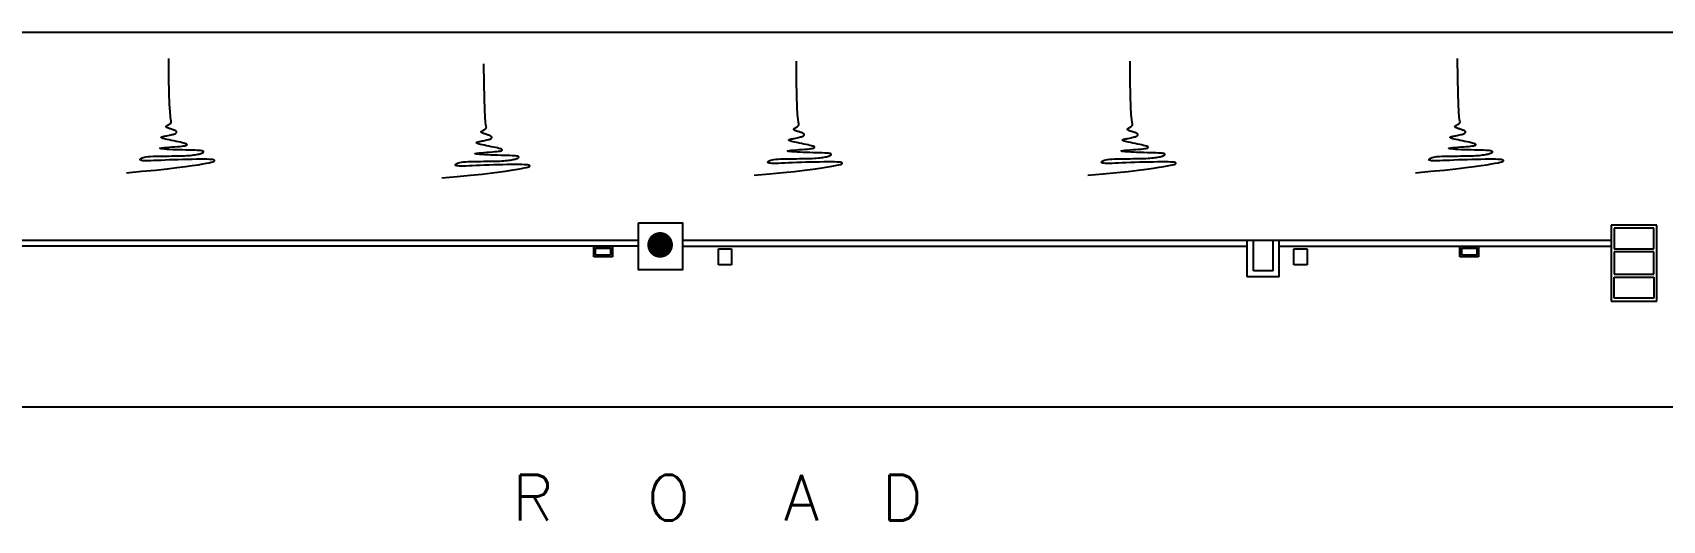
# Model space of a CAD drawing. Header units: inches. Extents: x 2621776591 to 2623670951, y 363331607 to 364354604.
# Drawn here: x 2623003189 to 2623110453, y 363510018 to 363542132 of the extents above; entities that cross this region are included whole.
import ezdxf

# ---------------------------------------------------------------- set-up
doc = ezdxf.new("R2010")
doc.units = ezdxf.units.IN
doc.header["$MEASUREMENT"] = 0
for name, color, linetype in [('BLDG', 3, 'Continuous'), ('BOLLARD', 1, 'Continuous'), ('BREAKWATER', 2, 'Continuous'), ('DIM', 8, 'Continuous'), ('ISLAND', 7, 'Continuous'), ('NEW WASHDOWN', 8, 'Continuous'), ('PLAN', 2, 'Continuous'), ('TEXT2', 1, 'Continuous')]:
    doc.layers.add(name, color=color, linetype=linetype)
doc.styles.add('ROMANS', font='romans')

# ---------------------------------------------------------------- blocks, each defined once
blk = doc.blocks.new('BOLLARD2')
at = {"layer": 'BOLLARD', "const_width": 0.84375}
blk.add_lwpolyline([(-0.421875, 0, 1), (0.421875, 0, 1)], format="xyb", close=True, dxfattribs=at)
blk = doc.blocks.new('A$C6b66f7a2')
at = {"layer": 'BOLLARD', "ltscale": 200}
blk.add_lwpolyline([(2623043072, 363529615), (2623045972, 363529615), (2623045972, 363526515), (2623043072, 363526515)], close=True, dxfattribs=at)
at = {"layer": 'BOLLARD', "ltscale": 200, "xscale": 1000, "yscale": 1000, "zscale": 1000}
blk.add_blockref('BOLLARD2', (2623044489, 363528156), dxfattribs=at)

msp = doc.modelspace()

# ---------------------------------------------------------------- linework, layer by layer
at = {"layer": 'BLDG'}
for p, q in [((2623086196.9, 363527898.9), (2623087066, 363527898.9)), ((2623086196.9, 363526834.7), (2623086196.9, 363527898.9)), ((2623087066, 363527898.9), (2623087066, 363526834.7)), ((2623087066, 363526834.7), (2623086196.9, 363526834.7))]:
    msp.add_line(p, q, dxfattribs=at)
at = {"layer": 'BREAKWATER'}
for p, q in [((2623189751.2, 363542132.3), (2622921688.5, 363542132.3)), ((2623038457.9, 363542132.3), (2622921688.5, 363542132.3)), ((2623172570.1, 363542132.3), (2623038457.9, 363542132.3))]:
    msp.add_line(p, q, dxfattribs=at)
for points in [[(2623009372.7, 363532909.7), (2623010388.8, 363533000), (2623011274.1, 363533086.1), (2623012038.3, 363533167.6), (2623012691.1, 363533243.9), (2623013242.3, 363533314.6), (2623013701.7, 363533379.2), (2623014078.9, 363533437.2), (2623014383.8, 363533488.2), (2623014625.5, 363533531.8), (2623014811.9, 363533568.8), (2623014950, 363533600.1), (2623015047.1, 363533626.4), (2623015110.5, 363533648.8), (2623015147.3, 363533668.1), (2623015164.7, 363533685.2), (2623015170.1, 363533700.9), (2623015168.6, 363533716.1), (2623015157.7, 363533730.6), (2623015133.2, 363533744.1), (2623015090.5, 363533756.4), (2623015025.3, 363533767.4), (2623014933.1, 363533776.6), (2623014809.5, 363533783.8), (2623014650.2, 363533788.9), (2623014452.5, 363533791.6), (2623014220.9, 363533792.1), (2623013961.8, 363533790.4), (2623013681.6, 363533786.7), (2623013386.6, 363533781.2), (2623013083.1, 363533774.1), (2623012777.5, 363533765.6), (2623012476.2, 363533755.7), (2623012184.8, 363533744.8), (2623011906.4, 363533733.3), (2623011643.6, 363533722), (2623011398.6, 363533711.5), (2623011174, 363533702.4), (2623010972.2, 363533695.4), (2623010795.6, 363533691.2), (2623010646.7, 363533690.3), (2623010527, 363533693.2), (2623010434.5, 363533699.9), (2623010366.2, 363533709.8), (2623010319.2, 363533722.7), (2623010290.5, 363533738.3), (2623010277.1, 363533756.2), (2623010276.1, 363533776), (2623010284.5, 363533797.3), (2623010300.3, 363533819.9), (2623010324.9, 363533843.2), (2623010361, 363533866.5), (2623010410.7, 363533889.4), (2623010476.7, 363533911.3), (2623010561.3, 363533931.5), (2623010667, 363533949.6), (2623010796.1, 363533964.9), (2623010949.9, 363533977.1), (2623011125, 363533986.4), (2623011316.4, 363533993.4), (2623011519.4, 363533998.3), (2623011729.4, 363534001.9), (2623011941.5, 363534004.3), (2623012151, 363534006.3), (2623012353.1, 363534008.1), (2623012544, 363534010.2), (2623012723.3, 363534012.9), (2623012891.4, 363534016.2), (2623013048.9, 363534020.5), (2623013196.4, 363534025.9), (2623013334.2, 363534032.6), (2623013463, 363534040.8), (2623013583.1, 363534050.6), (2623013695.2, 363534062.2), (2623013799.2, 363534075.4), (2623013895.1, 363534089.7), (2623013983.1, 363534105), (2623014063.1, 363534121), (2623014135.2, 363534137.2), (2623014199.3, 363534153.5), (2623014255.6, 363534169.5), (2623014304, 363534184.9), (2623014344.9, 363534199.8), (2623014378.6, 363534214.3), (2623014405.4, 363534228.4), (2623014425.5, 363534242.3), (2623014439.4, 363534256.1), (2623014447.3, 363534269.7), (2623014449.6, 363534283.4), (2623014445.9, 363534297), (2623014433.9, 363534310.6), (2623014410.3, 363534323.9), (2623014372.3, 363534336.6), (2623014316.6, 363534348.5), (2623014240.3, 363534359.5), (2623014140.2, 363534369.2), (2623014013.3, 363534377.6), (2623013858, 363534384.5), (2623013678.3, 363534390.2), (2623013479.6, 363534395.2), (2623013267.5, 363534399.9), (2623013047.3, 363534404.7), (2623012824.6, 363534410.1), (2623012604.8, 363534416.6), (2623012393.4, 363534424.5), (2623012195.7, 363534434.1), (2623012016.6, 363534445.4), (2623011861.1, 363534458), (2623011733.9, 363534471.7), (2623011640, 363534486.1), (2623011584, 363534501.1), (2623011570.9, 363534516.2), (2623011605.5, 363534531.2), (2623011690, 363534545.9), (2623011816.7, 363534560.2), (2623011975.1, 363534574.3), (2623012154.9, 363534588.1), (2623012345.6, 363534601.7), (2623012536.8, 363534615.1), (2623012718.1, 363534628.4), (2623012879.2, 363534641.6), (2623013011.8, 363534654.7), (2623013117.1, 363534667.7), (2623013198.1, 363534680.8), (2623013258, 363534693.8), (2623013300.3, 363534706.8), (2623013328, 363534719.8), (2623013344.4, 363534732.8), (2623013352.6, 363534745.8), (2623013355.2, 363534759), (2623013350.5, 363534772.6), (2623013336.3, 363534787), (2623013310.2, 363534802.5), (2623013269.9, 363534819.6), (2623013213.2, 363534838.7), (2623013137.5, 363534860), (2623013040.7, 363534884), (2623012921.8, 363534910.9), (2623012785.3, 363534940), (2623012637.3, 363534970.6), (2623012483.8, 363535001.9), (2623012330.7, 363535033.2), (2623012184.2, 363535063.7), (2623012050.1, 363535092.5), (2623011934.5, 363535119), (2623011841.9, 363535142.5), (2623011771.2, 363535163.1), (2623011719.7, 363535181.1), (2623011684.7, 363535196.8), (2623011663.6, 363535210.6), (2623011653.7, 363535222.6), (2623011652.5, 363535233.2), (2623011657.2, 363535242.6), (2623011665.8, 363535251.2), (2623011678.6, 363535259.3), (2623011696.6, 363535267.2), (2623011720.5, 363535275.2), (2623011751.2, 363535283.8), (2623011789.7, 363535293.1), (2623011836.9, 363535303.5), (2623011893.6, 363535315.4), (2623011960.1, 363535329), (2623012034.3, 363535344.1), (2623012113.5, 363535360.5), (2623012195, 363535377.9), (2623012276.1, 363535396.2), (2623012354.1, 363535414.9), (2623012426.3, 363535433.9), (2623012490, 363535452.9), (2623012543.1, 363535471.8), (2623012585.7, 363535490.3), (2623012618.9, 363535508.6), (2623012643.4, 363535526.5), (2623012660, 363535544.1), (2623012669.7, 363535561.3), (2623012673.3, 363535578), (2623012671.5, 363535594.3), (2623012665.2, 363535610.1), (2623012654.3, 363535625.5), (2623012638.6, 363535640.8), (2623012617.9, 363535655.9), (2623012592.2, 363535671.2), (2623012561.2, 363535686.6), (2623012524.7, 363535702.4), (2623012482.6, 363535718.7), (2623012435.1, 363535735.6), (2623012383.5, 363535752.9), (2623012329.4, 363535770.4), (2623012274.7, 363535788.1), (2623012220.9, 363535805.6), (2623012169.7, 363535822.9), (2623012122.9, 363535839.7), (2623012082.1, 363535855.8), (2623012048.7, 363535871.1), (2623012022.3, 363535885.7), (2623012002.4, 363535899.5), (2623011988.5, 363535912.7), (2623011979.8, 363535925.3), (2623011975.8, 363535937.5), (2623011975.9, 363535949.2), (2623011979.4, 363535960.5), (2623011986, 363535971.5), (2623011995.6, 363535982.5), (2623012008.1, 363535993.6), (2623012023.9, 363536005.1), (2623012042.8, 363536017.2), (2623012065.1, 363536030.2), (2623012090.8, 363536044.2), (2623012120, 363536059.6), (2623012152.4, 363536076.6), (2623012186.4, 363536095.3), (2623012220.1, 363536116.2), (2623012251.4, 363536139.5), (2623012278.3, 363536165.4), (2623012298.9, 363536194.3), (2623012311.3, 363536226.4), (2623012313.4, 363536261.9), (2623012304, 363536308.6), (2623012285.5, 363536402.9), (2623012261, 363536588.8), (2623012233.4, 363536910.2), (2623012206, 363537411.1), (2623012181.7, 363538135.4), (2623012163.7, 363539126.9), (2623012155.1, 363540429.7)], [(2623030112.5, 363532561.3), (2623031128.6, 363532651.6), (2623032013.9, 363532737.7), (2623032778.1, 363532819.2), (2623033431, 363532895.5), (2623033982.2, 363532966.2), (2623034441.5, 363533030.8), (2623034818.8, 363533088.8), (2623035123.6, 363533139.8), (2623035365.4, 363533183.4), (2623035551.7, 363533220.4), (2623035689.8, 363533251.7), (2623035787, 363533278), (2623035850.3, 363533300.4), (2623035887.1, 363533319.7), (2623035904.6, 363533336.8), (2623035909.9, 363533352.6), (2623035908.4, 363533367.7), (2623035897.6, 363533382.2), (2623035873, 363533395.7), (2623035830.4, 363533408), (2623035765.1, 363533419), (2623035672.9, 363533428.2), (2623035549.4, 363533435.5), (2623035390, 363533440.5), (2623035192.3, 363533443.2), (2623034960.7, 363533443.7), (2623034701.6, 363533442), (2623034421.4, 363533438.3), (2623034126.4, 363533432.8), (2623033823, 363533425.7), (2623033517.4, 363533417.2), (2623033216, 363533407.3), (2623032924.7, 363533396.4), (2623032646.3, 363533384.9), (2623032383.4, 363533373.6), (2623032138.4, 363533363.1), (2623031913.8, 363533354), (2623031712, 363533347), (2623031535.4, 363533342.8), (2623031386.5, 363533341.9), (2623031266.9, 363533344.8), (2623031174.4, 363533351.5), (2623031106.1, 363533361.4), (2623031059, 363533374.4), (2623031030.3, 363533389.9), (2623031016.9, 363533407.8), (2623031015.9, 363533427.6), (2623031024.3, 363533448.9), (2623031040.1, 363533471.5), (2623031064.8, 363533494.8), (2623031100.8, 363533518.1), (2623031150.6, 363533541), (2623031216.6, 363533562.9), (2623031301.2, 363533583.1), (2623031406.8, 363533601.2), (2623031535.9, 363533616.5), (2623031689.8, 363533628.7), (2623031864.8, 363533638), (2623032056.2, 363533645), (2623032259.3, 363533650), (2623032469.3, 363533653.5), (2623032681.4, 363533655.9), (2623032890.8, 363533657.9), (2623033093, 363533659.7), (2623033283.8, 363533661.8), (2623033463.1, 363533664.5), (2623033631.2, 363533667.8), (2623033788.8, 363533672.1), (2623033936.2, 363533677.5), (2623034074, 363533684.2), (2623034202.8, 363533692.4), (2623034323, 363533702.2), (2623034435, 363533713.8), (2623034539, 363533727), (2623034635, 363533741.3), (2623034722.9, 363533756.7), (2623034802.9, 363533772.6), (2623034875, 363533788.8), (2623034939.1, 363533805.1), (2623034995.4, 363533821.1), (2623035043.9, 363533836.5), (2623035084.8, 363533851.4), (2623035118.4, 363533865.9), (2623035145.2, 363533880), (2623035165.4, 363533893.9), (2623035179.2, 363533907.7), (2623035187.1, 363533921.3), (2623035189.4, 363533935), (2623035185.8, 363533948.7), (2623035173.7, 363533962.2), (2623035150.2, 363533975.5), (2623035112.1, 363533988.2), (2623035056.4, 363534000.1), (2623034980.1, 363534011.1), (2623034880, 363534020.8), (2623034753.2, 363534029.2), (2623034597.8, 363534036.1), (2623034418.1, 363534041.8), (2623034219.5, 363534046.8), (2623034007.3, 363534051.5), (2623033787.2, 363534056.3), (2623033564.4, 363534061.7), (2623033344.6, 363534068.2), (2623033133.2, 363534076.1), (2623032935.5, 363534085.7), (2623032756.5, 363534097), (2623032601, 363534109.7), (2623032473.8, 363534123.3), (2623032379.8, 363534137.7), (2623032323.8, 363534152.7), (2623032310.7, 363534167.8), (2623032345.3, 363534182.8), (2623032429.9, 363534197.5), (2623032556.6, 363534211.8), (2623032715, 363534225.9), (2623032894.7, 363534239.7), (2623033085.4, 363534253.3), (2623033276.6, 363534266.7), (2623033458, 363534280), (2623033619, 363534293.2), (2623033751.7, 363534306.3), (2623033856.9, 363534319.3), (2623033937.9, 363534332.4), (2623033997.9, 363534345.4), (2623034040.1, 363534358.4), (2623034067.8, 363534371.4), (2623034084.2, 363534384.4), (2623034092.5, 363534397.4), (2623034095, 363534410.6), (2623034090.3, 363534424.2), (2623034076.1, 363534438.6), (2623034050, 363534454.1), (2623034009.8, 363534471.3), (2623033953, 363534490.3), (2623033877.4, 363534511.6), (2623033780.6, 363534535.6), (2623033661.6, 363534562.5), (2623033525.1, 363534591.6), (2623033377.1, 363534622.2), (2623033223.6, 363534653.5), (2623033070.6, 363534684.8), (2623032924, 363534715.3), (2623032789.9, 363534744.1), (2623032674.3, 363534770.6), (2623032581.8, 363534794.1), (2623032511, 363534814.7), (2623032459.5, 363534832.7), (2623032424.5, 363534848.4), (2623032403.4, 363534862.2), (2623032393.6, 363534874.2), (2623032392.3, 363534884.8), (2623032397, 363534894.2), (2623032405.7, 363534902.8), (2623032418.5, 363534910.9), (2623032436.4, 363534918.8), (2623032460.3, 363534926.9), (2623032491.1, 363534935.4), (2623032529.6, 363534944.7), (2623032576.7, 363534955.1), (2623032633.4, 363534967), (2623032699.9, 363534980.6), (2623032774.1, 363534995.7), (2623032853.3, 363535012.1), (2623032934.9, 363535029.6), (2623033016, 363535047.8), (2623033094, 363535066.5), (2623033166.2, 363535085.5), (2623033229.9, 363535104.6), (2623033282.9, 363535123.4), (2623033325.6, 363535141.9), (2623033358.7, 363535160.2), (2623033383.2, 363535178.1), (2623033399.9, 363535195.7), (2623033409.6, 363535212.9), (2623033413.1, 363535229.6), (2623033411.4, 363535245.9), (2623033405, 363535261.7), (2623033394.1, 363535277.1), (2623033378.4, 363535292.4), (2623033357.8, 363535307.6), (2623033332, 363535322.8), (2623033301, 363535338.2), (2623033264.5, 363535354), (2623033222.5, 363535370.3), (2623033174.9, 363535387.2), (2623033123.3, 363535404.5), (2623033069.3, 363535422), (2623033014.5, 363535439.7), (2623032960.7, 363535457.2), (2623032909.6, 363535474.5), (2623032862.8, 363535491.3), (2623032822, 363535507.4), (2623032788.5, 363535522.7), (2623032762.1, 363535537.3), (2623032742.3, 363535551.1), (2623032728.3, 363535564.3), (2623032719.6, 363535576.9), (2623032715.6, 363535589.1), (2623032715.7, 363535600.8), (2623032719.3, 363535612.1), (2623032725.9, 363535623.1), (2623032735.4, 363535634.1), (2623032748, 363535645.2), (2623032763.7, 363535656.7), (2623032782.7, 363535668.8), (2623032805, 363535681.8), (2623032830.7, 363535695.9), (2623032859.8, 363535711.2), (2623032892.3, 363535728.2), (2623032926.3, 363535747), (2623032959.9, 363535767.8), (2623032991.2, 363535791.1), (2623033018.1, 363535817), (2623033038.8, 363535845.9), (2623033051.1, 363535878), (2623033053.2, 363535913.5), (2623033043.9, 363535960.2), (2623033025.4, 363536054.5), (2623033000.8, 363536240.4), (2623032973.3, 363536561.8), (2623032945.8, 363537062.7), (2623032921.6, 363537787), (2623032903.6, 363538778.5), (2623032895, 363540081.3)], [(2623050678.1, 363532735.5), (2623051694.2, 363532825.8), (2623052579.5, 363532911.9), (2623053343.7, 363532993.4), (2623053996.5, 363533069.7), (2623054547.7, 363533140.4), (2623055007.1, 363533205), (2623055384.3, 363533263), (2623055689.2, 363533314), (2623055930.9, 363533357.6), (2623056117.3, 363533394.6), (2623056255.4, 363533425.9), (2623056352.5, 363533452.2), (2623056415.9, 363533474.6), (2623056452.7, 363533493.9), (2623056470.1, 363533511), (2623056475.5, 363533526.8), (2623056474, 363533541.9), (2623056463.1, 363533556.4), (2623056438.6, 363533569.9), (2623056395.9, 363533582.2), (2623056330.7, 363533593.2), (2623056238.5, 363533602.4), (2623056114.9, 363533609.7), (2623055955.6, 363533614.7), (2623055757.8, 363533617.4), (2623055526.3, 363533617.9), (2623055267.2, 363533616.2), (2623054987, 363533612.5), (2623054692, 363533607), (2623054388.5, 363533599.9), (2623054082.9, 363533591.4), (2623053781.6, 363533581.5), (2623053490.2, 363533570.6), (2623053211.8, 363533559.1), (2623052949, 363533547.8), (2623052704, 363533537.3), (2623052479.4, 363533528.2), (2623052277.5, 363533521.2), (2623052101, 363533517), (2623051952.1, 363533516.1), (2623051832.4, 363533519), (2623051739.9, 363533525.7), (2623051671.6, 363533535.6), (2623051624.6, 363533548.6), (2623051595.9, 363533564.1), (2623051582.5, 363533582), (2623051581.5, 363533601.8), (2623051589.9, 363533623.1), (2623051605.7, 363533645.7), (2623051630.3, 363533669), (2623051666.4, 363533692.3), (2623051716.1, 363533715.2), (2623051782.1, 363533737.1), (2623051866.7, 363533757.3), (2623051972.4, 363533775.4), (2623052101.5, 363533790.7), (2623052255.3, 363533802.9), (2623052430.4, 363533812.2), (2623052621.8, 363533819.2), (2623052824.8, 363533824.2), (2623053034.8, 363533827.7), (2623053246.9, 363533830.1), (2623053456.4, 363533832.1), (2623053658.5, 363533833.9), (2623053849.4, 363533836), (2623054028.6, 363533838.7), (2623054196.8, 363533842), (2623054354.3, 363533846.3), (2623054501.8, 363533851.7), (2623054639.6, 363533858.4), (2623054768.4, 363533866.6), (2623054888.5, 363533876.4), (2623055000.6, 363533888), (2623055104.6, 363533901.2), (2623055200.5, 363533915.5), (2623055288.5, 363533930.9), (2623055368.5, 363533946.8), (2623055440.5, 363533963), (2623055504.7, 363533979.3), (2623055561, 363533995.3), (2623055609.4, 363534010.7), (2623055650.3, 363534025.6), (2623055684, 363534040.1), (2623055710.8, 363534054.2), (2623055730.9, 363534068.1), (2623055744.8, 363534081.9), (2623055752.7, 363534095.5), (2623055755, 363534109.2), (2623055751.3, 363534122.9), (2623055739.3, 363534136.4), (2623055715.7, 363534149.7), (2623055677.7, 363534162.4), (2623055622, 363534174.3), (2623055545.7, 363534185.3), (2623055445.6, 363534195), (2623055318.7, 363534203.4), (2623055163.4, 363534210.3), (2623054983.7, 363534216), (2623054785, 363534221), (2623054572.9, 363534225.7), (2623054352.7, 363534230.5), (2623054130, 363534235.9), (2623053910.2, 363534242.4), (2623053698.8, 363534250.3), (2623053501.1, 363534259.9), (2623053322, 363534271.2), (2623053166.5, 363534283.9), (2623053039.3, 363534297.5), (2623052945.4, 363534311.9), (2623052889.4, 363534326.9), (2623052876.3, 363534342), (2623052910.8, 363534357), (2623052995.4, 363534371.7), (2623053122.1, 363534386), (2623053280.5, 363534400.1), (2623053460.3, 363534413.9), (2623053651, 363534427.5), (2623053842.2, 363534440.9), (2623054023.5, 363534454.2), (2623054184.6, 363534467.4), (2623054317.2, 363534480.5), (2623054422.5, 363534493.5), (2623054503.4, 363534506.6), (2623054563.4, 363534519.6), (2623054605.7, 363534532.6), (2623054633.4, 363534545.6), (2623054649.7, 363534558.6), (2623054658, 363534571.6), (2623054660.6, 363534584.8), (2623054655.9, 363534598.4), (2623054641.7, 363534612.8), (2623054615.6, 363534628.3), (2623054575.3, 363534645.5), (2623054518.6, 363534664.5), (2623054442.9, 363534685.8), (2623054346.1, 363534709.8), (2623054227.2, 363534736.7), (2623054090.7, 363534765.8), (2623053942.7, 363534796.4), (2623053789.2, 363534827.7), (2623053636.1, 363534859), (2623053489.6, 363534889.5), (2623053355.5, 363534918.3), (2623053239.9, 363534944.8), (2623053147.3, 363534968.3), (2623053076.6, 363534988.9), (2623053025.1, 363535006.9), (2623052990.1, 363535022.6), (2623052969, 363535036.4), (2623052959.1, 363535048.4), (2623052957.9, 363535059), (2623052962.6, 363535068.4), (2623052971.2, 363535077), (2623052984, 363535085.1), (2623053002, 363535093), (2623053025.9, 363535101.1), (2623053056.6, 363535109.6), (2623053095.1, 363535118.9), (2623053142.3, 363535129.3), (2623053199, 363535141.2), (2623053265.5, 363535154.8), (2623053339.7, 363535169.9), (2623053418.9, 363535186.3), (2623053500.4, 363535203.8), (2623053581.5, 363535222), (2623053659.5, 363535240.7), (2623053731.7, 363535259.7), (2623053795.4, 363535278.8), (2623053848.5, 363535297.6), (2623053891.1, 363535316.1), (2623053924.3, 363535334.4), (2623053948.8, 363535352.3), (2623053965.4, 363535369.9), (2623053975.1, 363535387.1), (2623053978.7, 363535403.8), (2623053976.9, 363535420.1), (2623053970.6, 363535435.9), (2623053959.7, 363535451.3), (2623053944, 363535466.6), (2623053923.3, 363535481.8), (2623053897.6, 363535497), (2623053866.5, 363535512.4), (2623053830.1, 363535528.2), (2623053788, 363535544.5), (2623053740.5, 363535561.4), (2623053688.9, 363535578.7), (2623053634.8, 363535596.2), (2623053580.1, 363535613.9), (2623053526.3, 363535631.4), (2623053475.1, 363535648.7), (2623053428.3, 363535665.5), (2623053387.5, 363535681.6), (2623053354.1, 363535696.9), (2623053327.7, 363535711.5), (2623053307.8, 363535725.3), (2623053293.9, 363535738.5), (2623053285.2, 363535751.1), (2623053281.2, 363535763.3), (2623053281.3, 363535775), (2623053284.8, 363535786.3), (2623053291.4, 363535797.3), (2623053300.9, 363535808.3), (2623053313.5, 363535819.4), (2623053329.3, 363535830.9), (2623053348.2, 363535843), (2623053370.5, 363535856), (2623053396.2, 363535870.1), (2623053425.4, 363535885.4), (2623053457.8, 363535902.4), (2623053491.8, 363535921.2), (2623053525.5, 363535942), (2623053556.7, 363535965.3), (2623053583.7, 363535991.2), (2623053604.3, 363536020.1), (2623053616.7, 363536052.2), (2623053618.7, 363536087.7), (2623053609.4, 363536134.4), (2623053590.9, 363536228.7), (2623053566.4, 363536414.6), (2623053538.8, 363536736), (2623053511.4, 363537236.9), (2623053487.1, 363537961.2), (2623053469.1, 363538952.7), (2623053460.5, 363540255.5)], [(2623072637.9, 363532735.5), (2623073654, 363532825.8), (2623074539.3, 363532911.9), (2623075303.5, 363532993.4), (2623075956.3, 363533069.7), (2623076507.6, 363533140.4), (2623076966.9, 363533205), (2623077344.1, 363533263), (2623077649, 363533314), (2623077890.7, 363533357.6), (2623078077.1, 363533394.6), (2623078215.2, 363533425.9), (2623078312.4, 363533452.2), (2623078375.7, 363533474.6), (2623078412.5, 363533493.9), (2623078430, 363533511), (2623078435.3, 363533526.8), (2623078433.8, 363533541.9), (2623078423, 363533556.4), (2623078398.4, 363533569.9), (2623078355.7, 363533582.2), (2623078290.5, 363533593.2), (2623078198.3, 363533602.4), (2623078074.7, 363533609.7), (2623077915.4, 363533614.7), (2623077717.7, 363533617.4), (2623077486.1, 363533617.9), (2623077227, 363533616.2), (2623076946.8, 363533612.5), (2623076651.8, 363533607), (2623076348.3, 363533599.9), (2623076042.8, 363533591.4), (2623075741.4, 363533581.5), (2623075450, 363533570.6), (2623075171.7, 363533559.1), (2623074908.8, 363533547.8), (2623074663.8, 363533537.3), (2623074439.2, 363533528.2), (2623074237.4, 363533521.2), (2623074060.8, 363533517), (2623073911.9, 363533516.1), (2623073792.2, 363533519), (2623073699.7, 363533525.7), (2623073631.5, 363533535.6), (2623073584.4, 363533548.6), (2623073555.7, 363533564.1), (2623073542.3, 363533582), (2623073541.3, 363533601.8), (2623073549.7, 363533623.1), (2623073565.5, 363533645.7), (2623073590.2, 363533669), (2623073626.2, 363533692.3), (2623073676, 363533715.2), (2623073741.9, 363533737.1), (2623073826.5, 363533757.3), (2623073932.2, 363533775.4), (2623074061.3, 363533790.7), (2623074215.2, 363533802.9), (2623074390.2, 363533812.2), (2623074581.6, 363533819.2), (2623074784.7, 363533824.2), (2623074994.6, 363533827.7), (2623075206.7, 363533830.1), (2623075416.2, 363533832.1), (2623075618.4, 363533833.9), (2623075809.2, 363533836), (2623075988.5, 363533838.7), (2623076156.6, 363533842), (2623076314.2, 363533846.3), (2623076461.6, 363533851.7), (2623076599.4, 363533858.4), (2623076728.2, 363533866.6), (2623076848.4, 363533876.4), (2623076960.4, 363533888), (2623077064.4, 363533901.2), (2623077160.3, 363533915.5), (2623077248.3, 363533930.9), (2623077328.3, 363533946.8), (2623077400.4, 363533963), (2623077464.5, 363533979.3), (2623077520.8, 363533995.3), (2623077569.2, 363534010.7), (2623077610.1, 363534025.6), (2623077643.8, 363534040.1), (2623077670.6, 363534054.2), (2623077690.7, 363534068.1), (2623077704.6, 363534081.9), (2623077712.5, 363534095.5), (2623077714.8, 363534109.2), (2623077711.1, 363534122.9), (2623077699.1, 363534136.4), (2623077675.6, 363534149.7), (2623077637.5, 363534162.4), (2623077581.8, 363534174.3), (2623077505.5, 363534185.3), (2623077405.4, 363534195), (2623077278.5, 363534203.4), (2623077123.2, 363534210.3), (2623076943.5, 363534216), (2623076744.8, 363534221), (2623076532.7, 363534225.7), (2623076312.5, 363534230.5), (2623076089.8, 363534235.9), (2623075870, 363534242.4), (2623075658.6, 363534250.3), (2623075460.9, 363534259.9), (2623075281.9, 363534271.2), (2623075126.3, 363534283.9), (2623074999.2, 363534297.5), (2623074905.2, 363534311.9), (2623074849.2, 363534326.9), (2623074836.1, 363534342), (2623074870.7, 363534357), (2623074955.2, 363534371.7), (2623075081.9, 363534386), (2623075240.4, 363534400.1), (2623075420.1, 363534413.9), (2623075610.8, 363534427.5), (2623075802, 363534440.9), (2623075983.3, 363534454.2), (2623076144.4, 363534467.4), (2623076277.1, 363534480.5), (2623076382.3, 363534493.5), (2623076463.3, 363534506.6), (2623076523.3, 363534519.6), (2623076565.5, 363534532.6), (2623076593.2, 363534545.6), (2623076609.6, 363534558.6), (2623076617.9, 363534571.6), (2623076620.4, 363534584.8), (2623076615.7, 363534598.4), (2623076601.5, 363534612.8), (2623076575.4, 363534628.3), (2623076535.2, 363534645.5), (2623076478.4, 363534664.5), (2623076402.8, 363534685.8), (2623076305.9, 363534709.8), (2623076187, 363534736.7), (2623076050.5, 363534765.8), (2623075902.5, 363534796.4), (2623075749, 363534827.7), (2623075596, 363534859), (2623075449.4, 363534889.5), (2623075315.3, 363534918.3), (2623075199.7, 363534944.8), (2623075107.2, 363534968.3), (2623075036.4, 363534988.9), (2623074984.9, 363535006.9), (2623074949.9, 363535022.6), (2623074928.8, 363535036.4), (2623074918.9, 363535048.4), (2623074917.7, 363535059), (2623074922.4, 363535068.4), (2623074931, 363535077), (2623074943.9, 363535085.1), (2623074961.8, 363535093), (2623074985.7, 363535101.1), (2623075016.4, 363535109.6), (2623075055, 363535118.9), (2623075102.1, 363535129.3), (2623075158.8, 363535141.2), (2623075225.3, 363535154.8), (2623075299.5, 363535169.9), (2623075378.7, 363535186.3), (2623075460.2, 363535203.8), (2623075541.4, 363535222), (2623075619.4, 363535240.7), (2623075691.6, 363535259.7), (2623075755.2, 363535278.8), (2623075808.3, 363535297.6), (2623075851, 363535316.1), (2623075884.1, 363535334.4), (2623075908.6, 363535352.3), (2623075925.3, 363535369.9), (2623075934.9, 363535387.1), (2623075938.5, 363535403.8), (2623075936.8, 363535420.1), (2623075930.4, 363535435.9), (2623075919.5, 363535451.3), (2623075903.8, 363535466.6), (2623075883.1, 363535481.8), (2623075857.4, 363535497), (2623075826.4, 363535512.4), (2623075789.9, 363535528.2), (2623075747.8, 363535544.5), (2623075700.3, 363535561.4), (2623075648.7, 363535578.7), (2623075594.7, 363535596.2), (2623075539.9, 363535613.9), (2623075486.1, 363535631.4), (2623075435, 363535648.7), (2623075388.2, 363535665.5), (2623075347.4, 363535681.6), (2623075313.9, 363535696.9), (2623075287.5, 363535711.5), (2623075267.7, 363535725.3), (2623075253.7, 363535738.5), (2623075245, 363535751.1), (2623075241, 363535763.3), (2623075241.1, 363535775), (2623075244.7, 363535786.3), (2623075251.2, 363535797.3), (2623075260.8, 363535808.3), (2623075273.4, 363535819.4), (2623075289.1, 363535830.9), (2623075308.1, 363535843), (2623075330.4, 363535856), (2623075356, 363535870.1), (2623075385.2, 363535885.4), (2623075417.6, 363535902.4), (2623075451.7, 363535921.2), (2623075485.3, 363535942), (2623075516.6, 363535965.3), (2623075543.5, 363535991.2), (2623075564.2, 363536020.1), (2623075576.5, 363536052.2), (2623075578.6, 363536087.7), (2623075569.2, 363536134.4), (2623075550.8, 363536228.7), (2623075526.2, 363536414.6), (2623075498.6, 363536736), (2623075471.2, 363537236.9), (2623075446.9, 363537961.2), (2623075429, 363538952.7), (2623075420.3, 363540255.5)], [(2623094194.9, 363532909.7), (2623095211, 363533000), (2623096096.3, 363533086.1), (2623096860.5, 363533167.6), (2623097513.3, 363533243.9), (2623098064.5, 363533314.6), (2623098523.9, 363533379.2), (2623098901.1, 363533437.2), (2623099206, 363533488.2), (2623099447.7, 363533531.8), (2623099634.1, 363533568.8), (2623099772.2, 363533600.1), (2623099869.3, 363533626.4), (2623099932.7, 363533648.8), (2623099969.5, 363533668.1), (2623099986.9, 363533685.2), (2623099992.3, 363533700.9), (2623099990.8, 363533716.1), (2623099979.9, 363533730.6), (2623099955.4, 363533744.1), (2623099912.7, 363533756.4), (2623099847.5, 363533767.4), (2623099755.3, 363533776.6), (2623099631.7, 363533783.8), (2623099472.4, 363533788.9), (2623099274.7, 363533791.6), (2623099043.1, 363533792.1), (2623098784, 363533790.4), (2623098503.8, 363533786.7), (2623098208.8, 363533781.2), (2623097905.3, 363533774.1), (2623097599.7, 363533765.6), (2623097298.4, 363533755.7), (2623097007, 363533744.8), (2623096728.6, 363533733.3), (2623096465.8, 363533722), (2623096220.8, 363533711.5), (2623095996.2, 363533702.4), (2623095794.4, 363533695.4), (2623095617.8, 363533691.2), (2623095468.9, 363533690.3), (2623095349.2, 363533693.2), (2623095256.7, 363533699.9), (2623095188.4, 363533709.8), (2623095141.4, 363533722.7), (2623095112.7, 363533738.3), (2623095099.3, 363533756.2), (2623095098.3, 363533776), (2623095106.7, 363533797.3), (2623095122.5, 363533819.9), (2623095147.1, 363533843.2), (2623095183.2, 363533866.5), (2623095232.9, 363533889.4), (2623095298.9, 363533911.3), (2623095383.5, 363533931.5), (2623095489.2, 363533949.6), (2623095618.3, 363533964.9), (2623095772.1, 363533977.1), (2623095947.2, 363533986.4), (2623096138.6, 363533993.4), (2623096341.6, 363533998.3), (2623096551.6, 363534001.9), (2623096763.7, 363534004.3), (2623096973.2, 363534006.3), (2623097175.3, 363534008.1), (2623097366.2, 363534010.2), (2623097545.4, 363534012.9), (2623097713.6, 363534016.2), (2623097871.1, 363534020.5), (2623098018.6, 363534025.9), (2623098156.4, 363534032.6), (2623098285.2, 363534040.8), (2623098405.3, 363534050.6), (2623098517.4, 363534062.2), (2623098621.4, 363534075.4), (2623098717.3, 363534089.7), (2623098805.3, 363534105), (2623098885.3, 363534121), (2623098957.4, 363534137.2), (2623099021.5, 363534153.5), (2623099077.8, 363534169.5), (2623099126.2, 363534184.9), (2623099167.1, 363534199.8), (2623099200.8, 363534214.3), (2623099227.6, 363534228.4), (2623099247.7, 363534242.3), (2623099261.6, 363534256.1), (2623099269.5, 363534269.7), (2623099271.8, 363534283.4), (2623099268.1, 363534297), (2623099256.1, 363534310.6), (2623099232.5, 363534323.9), (2623099194.5, 363534336.6), (2623099138.8, 363534348.5), (2623099062.5, 363534359.5), (2623098962.4, 363534369.2), (2623098835.5, 363534377.6), (2623098680.2, 363534384.5), (2623098500.5, 363534390.2), (2623098301.8, 363534395.2), (2623098089.7, 363534399.9), (2623097869.5, 363534404.7), (2623097646.8, 363534410.1), (2623097427, 363534416.6), (2623097215.6, 363534424.5), (2623097017.9, 363534434.1), (2623096838.8, 363534445.4), (2623096683.3, 363534458), (2623096556.1, 363534471.7), (2623096462.2, 363534486.1), (2623096406.2, 363534501.1), (2623096393.1, 363534516.2), (2623096427.7, 363534531.2), (2623096512.2, 363534545.9), (2623096638.9, 363534560.2), (2623096797.3, 363534574.3), (2623096977.1, 363534588.1), (2623097167.8, 363534601.7), (2623097359, 363534615.1), (2623097540.3, 363534628.4), (2623097701.4, 363534641.6), (2623097834, 363534654.7), (2623097939.3, 363534667.7), (2623098020.2, 363534680.8), (2623098080.2, 363534693.8), (2623098122.5, 363534706.8), (2623098150.2, 363534719.8), (2623098166.6, 363534732.8), (2623098174.8, 363534745.8), (2623098177.4, 363534759), (2623098172.7, 363534772.6), (2623098158.5, 363534787), (2623098132.4, 363534802.5), (2623098092.1, 363534819.6), (2623098035.4, 363534838.7), (2623097959.7, 363534860), (2623097862.9, 363534884), (2623097744, 363534910.9), (2623097607.5, 363534940), (2623097459.5, 363534970.6), (2623097306, 363535001.9), (2623097152.9, 363535033.2), (2623097006.4, 363535063.7), (2623096872.3, 363535092.5), (2623096756.7, 363535119), (2623096664.1, 363535142.5), (2623096593.4, 363535163.1), (2623096541.9, 363535181.1), (2623096506.9, 363535196.8), (2623096485.8, 363535210.6), (2623096475.9, 363535222.6), (2623096474.7, 363535233.2), (2623096479.4, 363535242.6), (2623096488, 363535251.2), (2623096500.8, 363535259.3), (2623096518.8, 363535267.2), (2623096542.7, 363535275.2), (2623096573.4, 363535283.8), (2623096611.9, 363535293.1), (2623096659.1, 363535303.5), (2623096715.8, 363535315.4), (2623096782.3, 363535329), (2623096856.5, 363535344.1), (2623096935.7, 363535360.5), (2623097017.2, 363535377.9), (2623097098.3, 363535396.2), (2623097176.3, 363535414.9), (2623097248.5, 363535433.9), (2623097312.2, 363535452.9), (2623097365.3, 363535471.8), (2623097407.9, 363535490.3), (2623097441.1, 363535508.6), (2623097465.6, 363535526.5), (2623097482.2, 363535544.1), (2623097491.9, 363535561.3), (2623097495.5, 363535578), (2623097493.7, 363535594.3), (2623097487.4, 363535610.1), (2623097476.5, 363535625.5), (2623097460.8, 363535640.8), (2623097440.1, 363535655.9), (2623097414.4, 363535671.2), (2623097383.4, 363535686.6), (2623097346.9, 363535702.4), (2623097304.8, 363535718.7), (2623097257.3, 363535735.6), (2623097205.7, 363535752.9), (2623097151.6, 363535770.4), (2623097096.9, 363535788.1), (2623097043.1, 363535805.6), (2623096991.9, 363535822.9), (2623096945.1, 363535839.7), (2623096904.3, 363535855.8), (2623096870.9, 363535871.1), (2623096844.5, 363535885.7), (2623096824.6, 363535899.5), (2623096810.7, 363535912.7), (2623096802, 363535925.3), (2623096798, 363535937.5), (2623096798.1, 363535949.2), (2623096801.6, 363535960.5), (2623096808.2, 363535971.5), (2623096817.7, 363535982.5), (2623096830.3, 363535993.6), (2623096846.1, 363536005.1), (2623096865, 363536017.2), (2623096887.3, 363536030.2), (2623096913, 363536044.2), (2623096942.2, 363536059.6), (2623096974.6, 363536076.6), (2623097008.6, 363536095.3), (2623097042.3, 363536116.2), (2623097073.5, 363536139.5), (2623097100.5, 363536165.4), (2623097121.1, 363536194.3), (2623097133.5, 363536226.4), (2623097135.5, 363536261.9), (2623097126.2, 363536308.6), (2623097107.7, 363536402.9), (2623097083.2, 363536588.8), (2623097055.6, 363536910.2), (2623097028.2, 363537411.1), (2623097003.9, 363538135.4), (2623096985.9, 363539126.9), (2623096977.3, 363540429.7)]]:
    msp.add_lwpolyline(points, dxfattribs=at)
at = {"layer": 'ISLAND'}
for p, q in [((2623040130.9, 363528060), (2623041349.2, 363528060)), ((2623040130.9, 363527363.8), (2623040130.9, 363528060)), ((2623040246.9, 363527479.9), (2623040246.9, 363527944)), ((2623040246.9, 363527944), (2623041233.1, 363527944)), ((2623041233.1, 363527944), (2623041233.1, 363527479.9)), ((2623041349.2, 363528060), (2623041349.2, 363527363.8)), ((2623097130.9, 363527363.8), (2623097130.9, 363528060)), ((2623097130.9, 363528060), (2623098349.2, 363528060)), ((2623097246.9, 363527479.9), (2623097246.9, 363527944)), ((2623097246.9, 363527944), (2623098233.1, 363527944)), ((2623098233.1, 363527944), (2623098233.1, 363527479.9)), ((2623098349.2, 363528060), (2623098349.2, 363527363.8)), ((2623041349.2, 363527363.8), (2623040130.9, 363527363.8)), ((2623041233.1, 363527479.9), (2623040246.9, 363527479.9)), ((2623098349.2, 363527363.8), (2623097130.9, 363527363.8)), ((2623098233.1, 363527479.9), (2623097246.9, 363527479.9))]:
    msp.add_line(p, q, dxfattribs=at)
at = {"layer": 'NEW WASHDOWN', "linetype": 'ByBlock'}
for p, q in [((2623107086.2, 363529449.4), (2623107086.2, 363524449.4)), ((2623110086.2, 363529449.4), (2623107086.2, 363529449.4)), ((2623109886.2, 363529249.4), (2623107286.2, 363529249.4)), ((2623107286.2, 363529249.4), (2623107286.2, 363527899.4)), ((2623109886.2, 363527899.4), (2623109886.2, 363529249.4)), ((2623110086.2, 363524449.4), (2623110086.2, 363529449.4)), ((2623107286.2, 363527899.4), (2623109886.2, 363527899.4)), ((2623109886.2, 363527699.4), (2623107286.2, 363527699.4)), ((2623107286.2, 363527699.4), (2623107286.2, 363526224.4)), ((2623109886.2, 363526224.4), (2623109886.2, 363527699.4)), ((2623107286.2, 363526224.4), (2623109886.2, 363526224.4)), ((2623107286.2, 363526024.4), (2623109886.2, 363526024.4)), ((2623107286.2, 363524649.4), (2623107286.2, 363526024.4)), ((2623109886.2, 363526024.4), (2623109886.2, 363524649.4)), ((2623107086.2, 363524449.4), (2623110086.2, 363524449.4)), ((2623109886.2, 363524649.4), (2623107286.2, 363524649.4))]:
    msp.add_line(p, q, dxfattribs=at)
at = {"layer": 'PLAN', "linetype": 'ByBlock'}
for p, q in [((2623043071.6, 363528454.8), (2622940314.7, 363528454.8)), ((2623043071.6, 363528066.3), (2622995359.3, 363528062.1)), ((2623107086.2, 363528454.8), (2623045971.6, 363528454.8)), ((2623045971.6, 363528066.6), (2623083133.9, 363528069.8)), ((2623048325.7, 363527898.9), (2623049194.8, 363527898.9)), ((2623048325.7, 363526834.7), (2623048325.7, 363527898.9)), ((2623049194.8, 363527898.9), (2623049194.8, 363526834.7)), ((2623083133.9, 363526054.8), (2623083133.9, 363528454.8)), ((2623083533.9, 363526454.8), (2623083533.9, 363528454.8)), ((2623084833.9, 363526454.8), (2623084833.9, 363528454.8)), ((2623085233.9, 363526054.8), (2623085233.9, 363528454.8)), ((2623085233.9, 363528070), (2623107086.2, 363528071.9)), ((2623049194.8, 363526834.7), (2623048325.7, 363526834.7)), ((2623085233.9, 363526054.8), (2623083133.9, 363526054.8)), ((2623084833.9, 363526454.8), (2623083533.9, 363526454.8)), ((2622940314.7, 363517502.6), (2623182789.8, 363517502.6))]:
    msp.add_line(p, q, dxfattribs=at)

# ---------------------------------------------------------------- block references
at = {"layer": 'DIM'}
msp.add_blockref('A$C6b66f7a2', (0, 0), dxfattribs=at)

# ---------------------------------------------------------------- texts
at = {"layer": 'TEXT2', "insert": (2623048262.4, 363511517.9), "char_height": 3000, "attachment_point": 5, "style": 'ROMANS'}
msp.add_mtext('\\A1;R   O   A  D', dxfattribs=at)

doc.saveas('drawing.dxf')
